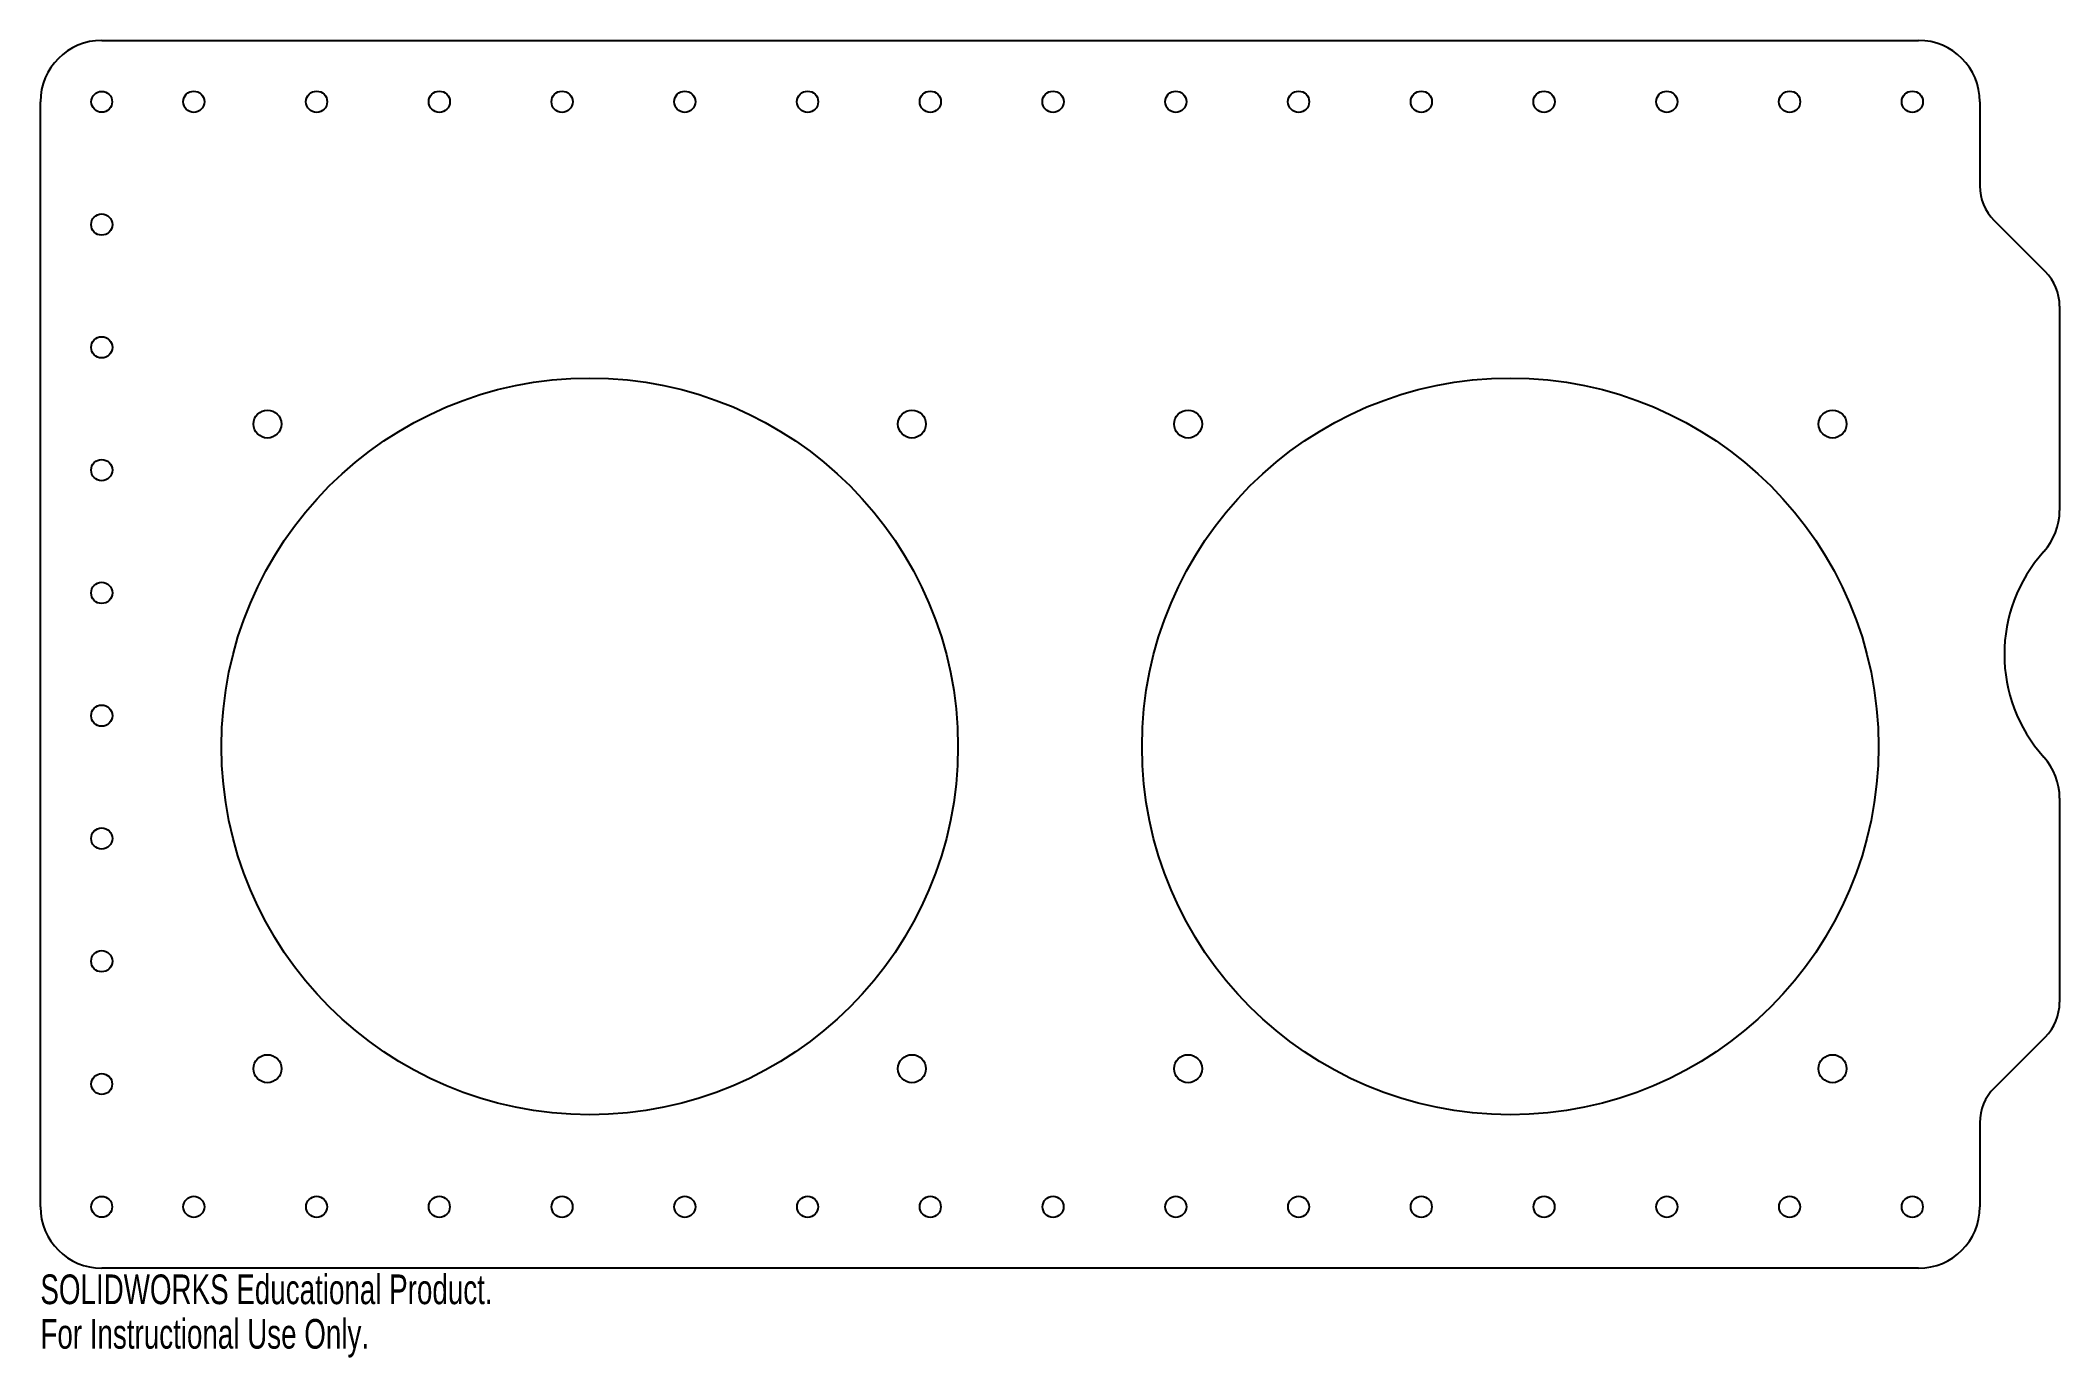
# Model space of a CAD drawing. Header units: millimetres. Extents: x -164 to 165, y -115 to 100.
import ezdxf

# ---------------------------------------------------------------- set-up
doc = ezdxf.new("R2010")
doc.units = ezdxf.units.MM
doc.styles.add('SLDTEXTSTYLE0', font='TXT', dxfattribs={"width": 0.7})

msp = doc.modelspace()

# ---------------------------------------------------------------- linework, layer by layer
at = {"color": 7, "linetype": 'Continuous', "lineweight": 25}
for p, q in [((-154.5, 100), (141.5, 100)), ((-164.5, -90), (-164.5, 90)), ((151.5, 90), (151.5, 76.31)), ((153.84, 70.66), (162.16, 62.34)), ((164.5, 56.69), (164.5, 23.43)), ((164.5, -23.43), (164.5, -56.69)), ((162.16, -62.34), (153.84, -70.66)), ((151.5, -76.31), (151.5, -90)), ((141.5, -100), (-154.5, -100))]:
    msp.add_line(p, q, dxfattribs=at)
for centre, radius in [((-154.5, 90), 1.7), ((-139.5, 90), 1.73), ((-119.5, 90), 1.73), ((-99.5, 90), 1.73), ((-79.5, 90), 1.73), ((-59.5, 90), 1.73), ((-39.5, 90), 1.73), ((-19.5, 90), 1.73), ((0.5, 90), 1.73), ((20.5, 90), 1.73), ((40.5, 90), 1.73), ((60.5, 90), 1.73), ((80.5, 90), 1.73), ((100.5, 90), 1.73), ((120.5, 90), 1.73), ((140.5, 90), 1.73), ((-154.5, 70), 1.73), ((-154.5, 50), 1.73), ((-75, -15), 60), ((75, -15), 60), ((-127.5, 37.5), 2.27), ((-22.5, 37.5), 2.27), ((22.5, 37.5), 2.27), ((127.5, 37.5), 2.27), ((-154.5, 30), 1.73), ((-154.5, 10), 1.73), ((-154.5, -10), 1.73), ((-154.5, -30), 1.73), ((-154.5, -50), 1.73), ((-127.5, -67.5), 2.28), ((-22.5, -67.5), 2.28), ((22.5, -67.5), 2.28), ((127.5, -67.5), 2.28), ((-154.5, -70), 1.7), ((-154.5, -90), 1.7), ((-139.5, -90), 1.72), ((-119.5, -90), 1.72), ((-99.5, -90), 1.72), ((-79.5, -90), 1.72), ((-59.5, -90), 1.72), ((-39.5, -90), 1.72), ((-19.5, -90), 1.72), ((0.5, -90), 1.72), ((20.5, -90), 1.72), ((40.5, -90), 1.72), ((60.5, -90), 1.72), ((80.5, -90), 1.72), ((100.5, -90), 1.72), ((120.5, -90), 1.72), ((140.5, -90), 1.72)]:
    msp.add_circle(centre, radius, dxfattribs=at)
for centre, radius, start, end in [((-154.5, 90), 10, 90, 180), ((141.5, 90), 10, 0, 90), ((159.5, 76.31), 8, 180, 225), ((156.5, 56.69), 8, 0, 45), ((154.5, 23.43), 10, 317.9754, 0), ((180.5, 0), 25, 137.9754, 222.0246), ((154.5, -23.43), 10, 0, 42.0246), ((156.5, -56.69), 8, 315, 0), ((159.5, -76.31), 8, 135, 180), ((-154.5, -90), 10, 180, 270), ((141.5, -90), 10, 270, 0)]:
    msp.add_arc(centre, radius, start, end, dxfattribs=at)

# ---------------------------------------------------------------- texts
at = {"color": 7, "linetype": 'Continuous', "char_height": 4.8336, "attachment_point": 1, "style": 'SLDTEXTSTYLE0'}
for s, insert in [('SOLIDWORKS Educational Product.', (-164.5, -101.02)), ('For Instructional Use Only.', (-164.5, -108.27))]:
    msp.add_mtext(s, dxfattribs=dict(at, insert=insert))

doc.saveas('drawing.dxf')
